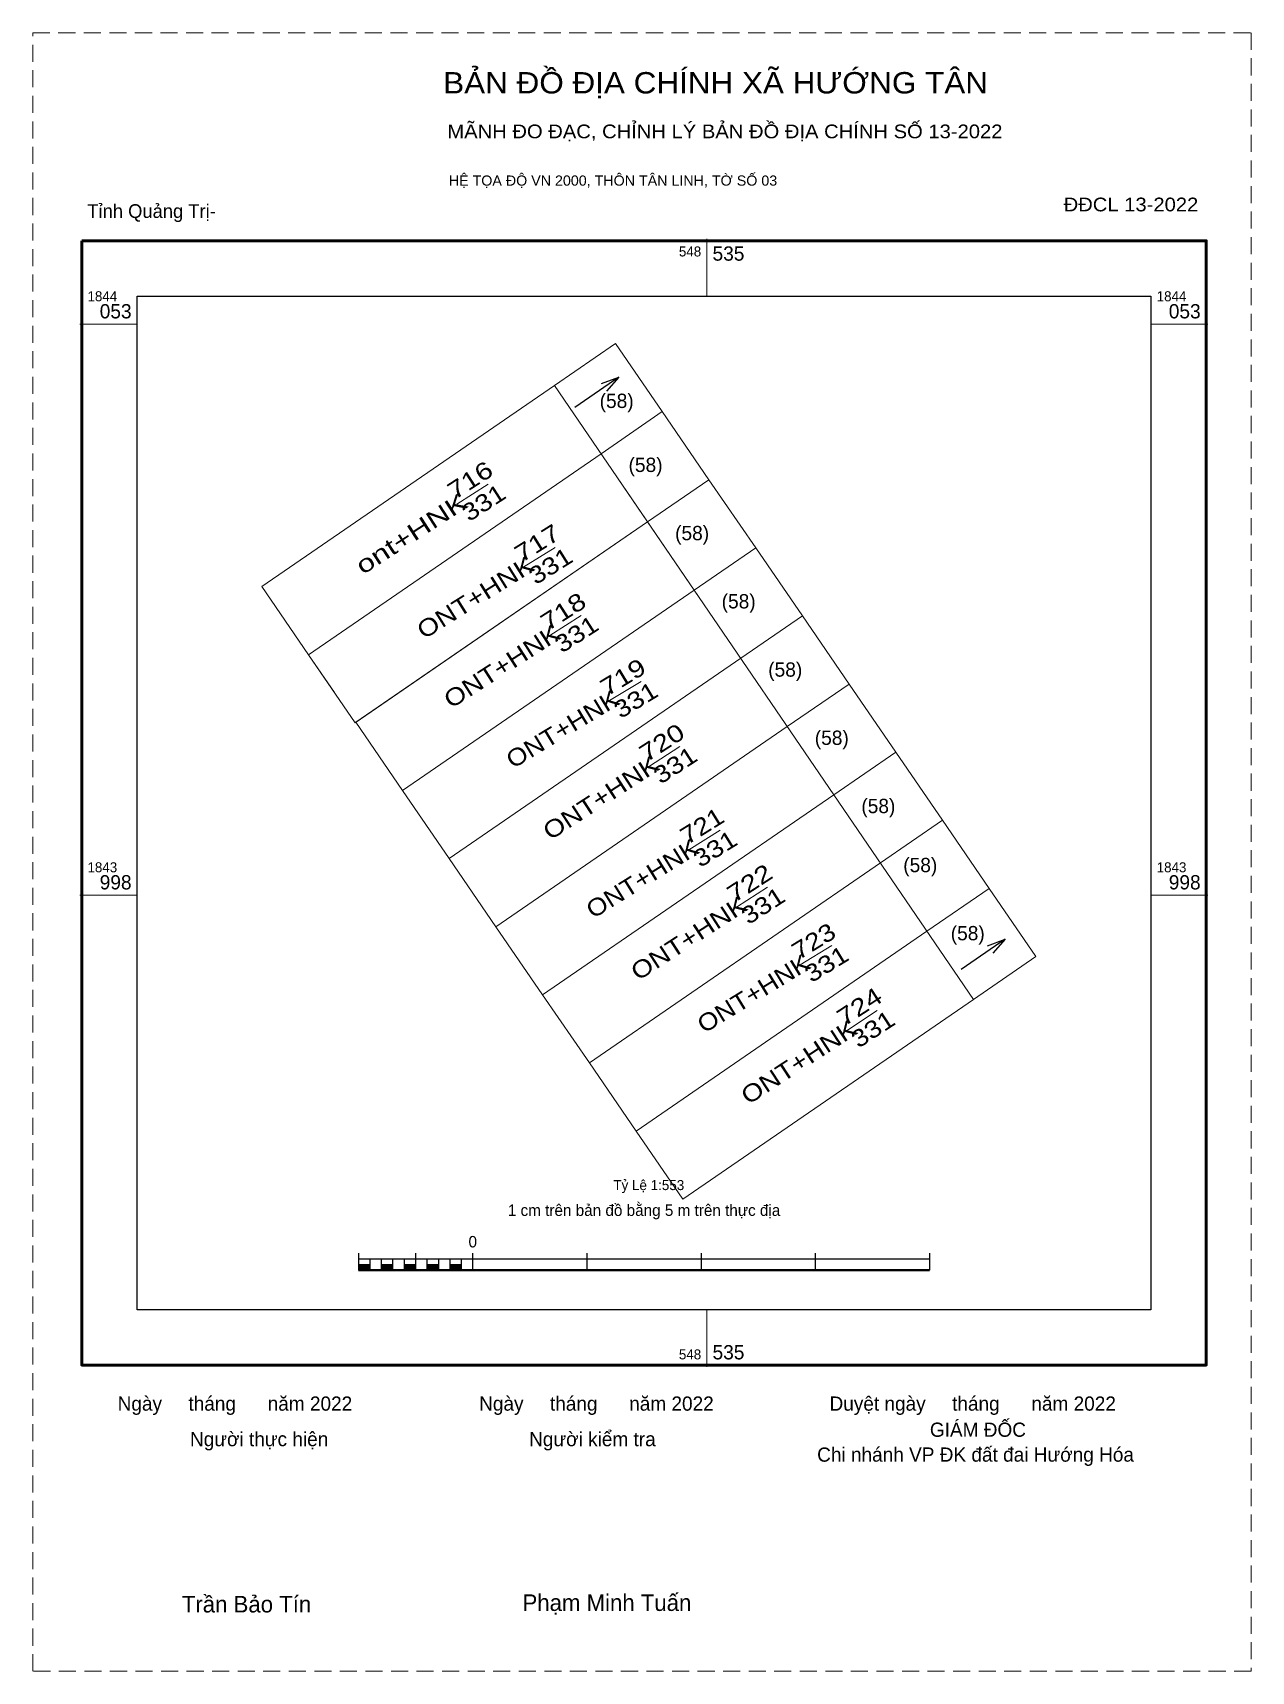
# Model space of a CAD drawing. Header units: metres. Extents: x 548491 to 548609, y 1843901 to 1844060.
import ezdxf
from ezdxf.enums import TextEntityAlignment as Align

# ---------------------------------------------------------------- set-up
doc = ezdxf.new("R2010")
doc.units = ezdxf.units.M
doc.header["$LTSCALE"] = 0.55
doc.linetypes.add('MEDIUM_DASHED', pattern=[4.5, 3, -1.5])
for name, color, linetype, lineweight in [('10', 7, 'Continuous', 13), ('13', 7, 'Continuous', 25), ('15', 7, 'MEDIUM_DASHED', 13), ('27', 7, 'Continuous', 13), ('50', 7, 'Continuous', 13), ('62', 7, 'Continuous', 25), ('63', 7, 'Continuous', 25), ('9', 7, 'Continuous', 13)]:
    doc.layers.add(name, color=color, linetype=linetype, lineweight=lineweight)
doc.layers.add('6', color=7, linetype='Continuous')

msp = doc.modelspace()

# ---------------------------------------------------------------- hatches: boundary and pattern name
at = {"layer": '63'}
for points in [[(548522.08, 1843940.45), (548523.18, 1843940.45), (548523.18, 1843939.89), (548522.08, 1843939.89)], [(548522.08, 1843940.45), (548523.18, 1843940.45), (548523.18, 1843939.89), (548522.08, 1843939.89)], [(548524.29, 1843940.45), (548525.39, 1843940.45), (548525.39, 1843939.89), (548524.29, 1843939.89)], [(548526.5, 1843940.45), (548527.61, 1843940.45), (548527.61, 1843939.89), (548526.5, 1843939.89)], [(548528.71, 1843940.45), (548529.82, 1843940.45), (548529.82, 1843939.89), (548528.71, 1843939.89)], [(548530.93, 1843940.45), (548532.03, 1843940.45), (548532.03, 1843939.89), (548530.93, 1843939.89)]]:
    msp.add_hatch(color=256, dxfattribs=at).paths.add_polyline_path(points)

# ---------------------------------------------------------------- linework, layer by layer
at = {"layer": '10'}
for points in [[(548517.24, 1843999.52), (548512.71, 1844006.11), (548541.07, 1844025.6), (548546.99, 1844029.67), (548551.51, 1844023.07), (548545.58, 1844018.99)], [(548521.77, 1843992.92), (548517.24, 1843999.52), (548545.58, 1844018.99), (548551.51, 1844023.07), (548556.03, 1844016.47), (548550.09, 1844012.38)], [(548521.83, 1843992.97), (548550.09, 1844012.38), (548556.03, 1844016.47), (548560.56, 1844009.87), (548554.6, 1844005.78), (548526.35, 1843986.37)], [(548526.35, 1843986.37), (548554.6, 1844005.78), (548560.56, 1844009.87), (548565.08, 1844003.27), (548559.11, 1843999.17), (548530.88, 1843979.77)], [(548530.88, 1843979.77), (548559.11, 1843999.17), (548565.08, 1844003.27), (548569.6, 1843996.67), (548563.62, 1843992.56), (548535.4, 1843973.17)], [(548535.4, 1843973.17), (548563.62, 1843992.56), (548569.6, 1843996.67), (548574.13, 1843990.07), (548568.13, 1843985.95), (548539.92, 1843966.57)], [(548539.92, 1843966.57), (548568.13, 1843985.95), (548574.13, 1843990.07), (548578.65, 1843983.48), (548572.64, 1843979.35), (548544.45, 1843959.97)], [(548544.45, 1843959.97), (548572.64, 1843979.35), (548578.65, 1843983.48), (548583.17, 1843976.88), (548577.15, 1843972.74), (548548.97, 1843953.37)], [(548548.97, 1843953.37), (548577.15, 1843972.74), (548583.17, 1843976.88), (548587.7, 1843970.28), (548581.66, 1843966.13), (548553.49, 1843946.78)]]:
    msp.add_lwpolyline(points, close=True, dxfattribs=at)
at = {"layer": '13'}
for p, q in [((548547.29, 1844026.41), (548543.04, 1844023.46)), ((548547.29, 1844026.41), (548543.04, 1844023.46)), ((548584.71, 1843971.97), (548580.46, 1843969.01))]:
    msp.add_line(p, q, dxfattribs=at)
for points in [[(548545.61, 1844025.78), (548547.29, 1844026.41), (548546.11, 1844025.05)], [(548545.61, 1844025.78), (548547.29, 1844026.41), (548546.11, 1844025.05)], [(548583.02, 1843971.33), (548584.71, 1843971.97), (548583.52, 1843970.61)]]:
    msp.add_lwpolyline(points, dxfattribs=at)
at = {"layer": '15'}
msp.add_lwpolyline([(548490.53, 1844059.77), (548608.56, 1844059.77), (548608.56, 1843901.04), (548490.53, 1843901.04)], close=True, dxfattribs=at)
at = {"layer": '27'}
msp.add_line((548517.24, 1843999.52), (548519.75, 1843995.86), dxfattribs=at)
msp.add_line((548517.24, 1843999.52), (548519.75, 1843995.86), dxfattribs=at)
at = {"layer": '50'}
for p, q in [((548541.07, 1844025.6), (548581.66, 1843966.13)), ((548547.31, 1844016.45), (548557.38, 1844001.71))]:
    msp.add_line(p, q, dxfattribs=at)
at = {"layer": '62'}
msp.add_lwpolyline([(548500.63, 1844034.26), (548598.84, 1844034.26), (548598.84, 1843936.06), (548500.63, 1843936.06)], close=True, dxfattribs=at)
at = {"layer": '63', "lineweight": 13}
for p, q in [((548555.82, 1844039.8), (548555.82, 1844034.26)), ((548495.1, 1844031.55), (548500.63, 1844031.55)), ((548598.84, 1844031.55), (548604.37, 1844031.55)), ((548495.1, 1843976.22), (548500.63, 1843976.22)), ((548598.84, 1843976.22), (548604.37, 1843976.22)), ((548555.82, 1843936.06), (548555.82, 1843930.53))]:
    msp.add_line(p, q, dxfattribs=at)
at = {"layer": '63'}
for p, q in [((548522.08, 1843941.55), (548522.08, 1843939.89)), ((548527.61, 1843941.55), (548527.61, 1843939.89)), ((548533.14, 1843941.55), (548533.14, 1843939.89)), ((548544.2, 1843941.55), (548544.2, 1843939.89)), ((548555.27, 1843941.55), (548555.27, 1843939.89)), ((548566.33, 1843941.55), (548566.33, 1843939.89)), ((548577.4, 1843941.55), (548577.4, 1843939.89)), ((548522.08, 1843941), (548577.4, 1843941)), ((548523.18, 1843941), (548523.18, 1843939.89)), ((548524.29, 1843941), (548524.29, 1843939.89)), ((548525.39, 1843941), (548525.39, 1843939.89)), ((548526.5, 1843941), (548526.5, 1843939.89)), ((548527.61, 1843941), (548527.61, 1843939.89)), ((548528.71, 1843941), (548528.71, 1843939.89)), ((548529.82, 1843941), (548529.82, 1843939.89)), ((548530.93, 1843941), (548530.93, 1843939.89)), ((548532.03, 1843941), (548532.03, 1843939.89)), ((548533.14, 1843941), (548533.14, 1843939.89))]:
    msp.add_line(p, q, dxfattribs=at)
at = {"layer": '63', "lineweight": 40}
msp.add_line((548522.08, 1843939.89), (548577.4, 1843939.89), dxfattribs=at)
at = {"layer": '63', "lineweight": 53}
msp.add_lwpolyline([(548495.27, 1844039.62), (548604.2, 1844039.62), (548604.2, 1843930.7), (548495.27, 1843930.7)], close=True, dxfattribs=at)
at = {"layer": '63', "lineweight": 13}
for points in [[(548522.08, 1843940.45), (548523.18, 1843940.45), (548523.18, 1843939.89), (548522.08, 1843939.89)], [(548522.08, 1843940.45), (548523.18, 1843940.45), (548523.18, 1843939.89), (548522.08, 1843939.89)], [(548524.29, 1843940.45), (548525.39, 1843940.45), (548525.39, 1843939.89), (548524.29, 1843939.89)], [(548526.5, 1843940.45), (548527.61, 1843940.45), (548527.61, 1843939.89), (548526.5, 1843939.89)], [(548528.71, 1843940.45), (548529.82, 1843940.45), (548529.82, 1843939.89), (548528.71, 1843939.89)], [(548530.93, 1843940.45), (548532.03, 1843940.45), (548532.03, 1843939.89), (548530.93, 1843939.89)]]:
    msp.add_lwpolyline(points, close=True, dxfattribs=at)
at = {"layer": '9'}
for p, q in [((548531.62, 1844014.1), (548534.64, 1844016.05)), ((548538.11, 1844008.02), (548541.14, 1844009.92)), ((548540.63, 1844001.38), (548543.65, 1844003.31)), ((548546.39, 1843995.07), (548549.46, 1843996.93)), ((548550.19, 1843988.67), (548553.21, 1843990.63)), ((548554.07, 1843980.63), (548557.11, 1843982.52)), ((548558.7, 1843975.06), (548561.7, 1843977.01)), ((548564.87, 1843969.48), (548567.92, 1843971.35)), ((548569.34, 1843963.08), (548572.34, 1843965.05))]:
    msp.add_line(p, q, dxfattribs=at)

# ---------------------------------------------------------------- texts
at = {"layer": '13'}
for s, height, rotation, width, p in [('716', 1.663, 32.862, 1.25, (548533.3488, 1844015.7418)), ('331', 1.663, 32.862, 1.2, (548534.6538, 1844013.5534)), ('717', 1.663, 32.097, 1.25, (548539.8383, 1844009.6246)), ('331', 1.663, 32.097, 1.2, (548541.1233, 1844007.4175)), ('718', 1.66, 32.671, 1.25, (548542.362, 1844003.0118)), ('331', 1.66, 32.671, 1.2, (548543.642, 1844000.8133)), ('719', 1.66, 31.214, 1.25, (548548.13, 1843996.6437)), ('331', 1.66, 31.214, 1.2, (548549.37, 1843994.4213)), ('720', 1.66, 32.973, 1.25, (548551.9184, 1843990.317)), ('331', 1.66, 32.973, 1.2, (548553.2084, 1843988.1251)), ('721', 1.66, 31.871, 1.2, (548555.7968, 1843982.2269)), ('331', 1.66, 31.871, 1.2, (548557.0618, 1843980.0162)), ('722', 1.66, 32.988, 1.25, (548560.4232, 1843976.7043)), ('331', 1.66, 32.988, 1.2, (548561.7182, 1843974.5156)), ('723', 1.66, 31.54, 1.2, (548566.6059, 1843971.0621)), ('331', 1.66, 31.54, 1.2, (548567.8459, 1843968.8436)), ('724', 1.66, 33.214, 1.25, (548571.0655, 1843964.7368)), ('331', 1.66, 33.214, 1.2, (548572.3705, 1843962.5577))]:
    msp.add_text(s, height=height, rotation=rotation, dxfattribs=dict(at, width=width)).set_placement(p, align=Align.CENTER)
for s, height, rotation, width, p in [('ont+HNK', 1.663, 32.862, 1.35, (548532.8077, 1844013.8845)), ('ONT+HNK', 1.662, 32.097, 1.2, (548539.2766, 1844007.7741)), ('ONT+HNK', 1.66, 32.671, 1.2, (548541.8141, 1844001.1573)), ('ONT+HNK', 1.66, 31.214, 1.15, (548547.5299, 1843994.7897)), ('ONT+HNK', 1.66, 32.973, 1.2, (548551.3867, 1843988.4585)), ('ONT+HNK', 1.66, 31.871, 1.15, (548555.2237, 1843980.3738)), ('ONT+HNK', 1.66, 32.988, 1.2, (548559.8964, 1843974.8522)), ('ONT+HNK', 1.66, 31.54, 1.15, (548566.0119, 1843969.2061)), ('ONT+HNK', 1.66, 33.214, 1.2, (548570.5509, 1843962.8814))]:
    msp.add_text(s, height=height, rotation=rotation, dxfattribs=dict(at, width=width)).set_placement(p, align=Align.RIGHT)
at = {"layer": '6'}
msp.add_text('Tỷ Lệ 1:553', height=0.9725, dxfattribs=at).set_placement((548550.205, 1843947.65), align=Align.CENTER)
at = {"layer": '63', "width": 1.1}
for s, height, p in [('BẢN ĐỒ ĐỊA CHÍNH XÃ HƯỚNG TÂN', 2.071, (548556.675, 1844053.89)), ('MÃNH ĐO ĐẠC, CHỈNH LÝ BẢN ĐỒ ĐỊA CHÍNH SỐ 13-2022', 1.329, (548557.575, 1844049.55))]:
    msp.add_text(s, height=height, dxfattribs=at).set_placement(p, align=Align.CENTER)
at = {"layer": '63', "width": 1.05}
msp.add_text('HỆ TỌA ĐỘ VN 2000, THÔN TÂN LINH, TỜ SỐ 03', height=0.9838, dxfattribs=at).set_placement((548530.83, 1844044.96))
at = {"layer": '63'}
for s, height, p in [('548', 0.9682, (548555.28, 1844038.1)), ('053', 1.383, (548500.1, 1844032.1)), ('053', 1.383, (548603.66, 1844032.1)), ('998', 1.383, (548500.1, 1843976.78)), ('998', 1.383, (548603.66, 1843976.78)), ('548', 0.9682, (548555.28, 1843931.25))]:
    msp.add_text(s, height=height, dxfattribs=at).set_placement(p, align=Align.RIGHT)
for s, height, p in [('535', 1.383, (548556.38, 1844037.69)), ('1844', 0.9682, (548495.83, 1844033.76)), ('1844', 0.9682, (548599.4, 1844033.76)), ('1843', 0.9682, (548495.83, 1843978.44)), ('1843', 0.9682, (548599.4, 1843978.44)), ('535', 1.383, (548556.38, 1843931.25)), ('Ngày     tháng      năm 2022', 1.377, (548498.75, 1843926.28)), ('Ngày     tháng      năm 2022', 1.377, (548533.77, 1843926.28)), ('Duyệt ngày     tháng      năm 2022', 1.377, (548567.71, 1843926.28)), ('GIÁM ĐỐC', 1.377, (548577.43, 1843923.75)), ('Người thực hiện', 1.377, (548505.76, 1843922.84)), ('Người kiểm tra', 1.377, (548538.61, 1843922.84)), ('Chi nhánh VP ĐK đất đai Hướng Hóa', 1.377, (548566.51, 1843921.34)), ('Trần Bảo Tín', 1.606, (548504.97, 1843906.73)), ('Phạm Minh Tuấn', 1.606, (548537.97, 1843906.88))]:
    msp.add_text(s, height=height, dxfattribs=at).set_placement(p)
for s, p in [('1 cm trên bản đồ bằng 5 m trên thực địa', (548549.745, 1843945.15)), ('0', (548533.15, 1843942.1))]:
    msp.add_text(s, height=1.106, dxfattribs=at).set_placement(p, align=Align.CENTER)
at = {"layer": '9'}
for s, height, p in [('Tỉnh Quảng Trị-', 1.329, (548502.04, 1844041.83)), ('(58)', 1.386, (548547.09, 1844023.42)), ('(58)', 1.386, (548547.09, 1844023.42)), ('(58)', 1.386, (548549.89, 1844017.22)), ('(58)', 1.386, (548549.89, 1844017.22)), ('(58)', 1.386, (548554.4, 1844010.61)), ('(58)', 1.386, (548554.4, 1844010.61)), ('(58)', 1.386, (548558.91, 1844004)), ('(58)', 1.386, (548563.42, 1843997.39)), ('(58)', 1.385, (548567.93, 1843990.78)), ('(58)', 1.385, (548572.44, 1843984.17)), ('(58)', 1.385, (548576.5, 1843978.45)), ('(58)', 1.385, (548581.1, 1843971.85))]:
    msp.add_text(s, height=height, dxfattribs=at).set_placement(p, align=Align.CENTER)
at = {"layer": '9', "width": 1.1}
msp.add_text('ĐĐCL 13-2022', height=1.329, dxfattribs=at).set_placement((548596.91, 1844042.47), align=Align.CENTER)

doc.saveas('drawing.dxf')
